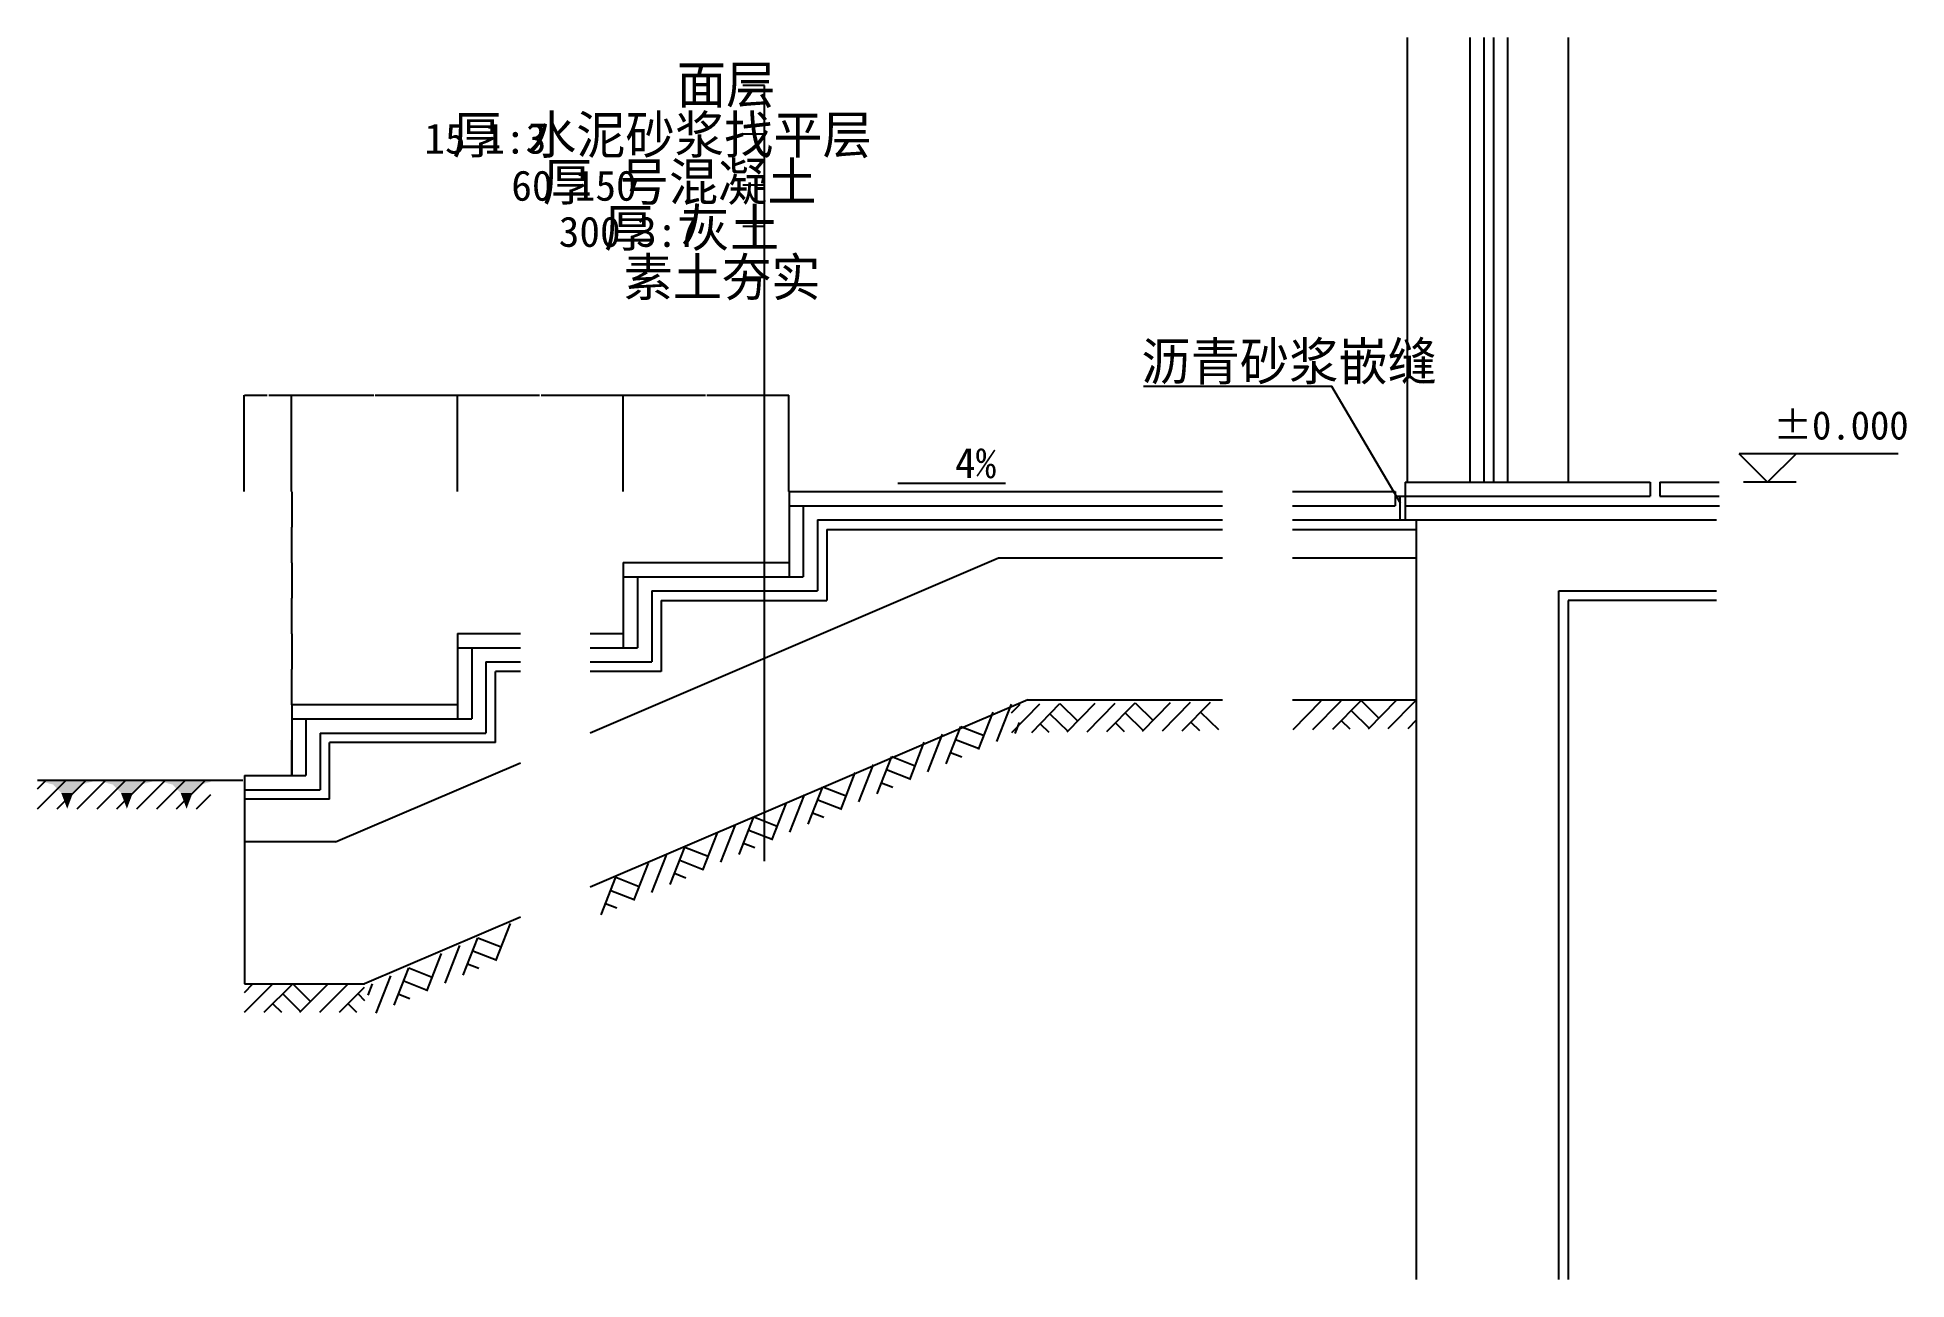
# Model space of a CAD drawing. Header units: metres. Extents: x 11590 to 15537, y 20736 to 23360.
import ezdxf

# ---------------------------------------------------------------- set-up
doc = ezdxf.new("R2010")
doc.units = ezdxf.units.M
for name, color, linetype in [('PUB_DIM', 3, 'Continuous'), ('PUB_HATCH', 7, 'Continuous'), ('PUB_TEXT', 7, 'Continuous'), ('S_SURFACE', 6, 'Continuous'), ('WALL', 255, 'Continuous'), ('WINDOW', 2, 'Continuous')]:
    doc.layers.add(name, color=color, linetype=linetype)
doc.dimstyles.get("Standard").update_dxf_attribs({"dimtxt": 2.5, "dimasz": 2.5, "dimexe": 1.25, "dimexo": 0.625, "dimtad": 1, "dimcen": 2.5, "dimazin": 3, "dimtfac": 1, "dimtmove": 0, "dimatfit": 3})

# ---------------------------------------------------------------- blocks, each defined once
blk = doc.blocks.new('*D1')
for p, q in [((12127.3, 22400.15), (12127.3, 22325.15)), ((12127.05, 22325.15), (12126.8, 22325.15)), ((12127.3, 22250.15), (12127.3, 22325.15)), ((12127.3, 22325.15), (12127.3, 22325.15)), ((12127.55, 22325.15), (12127.8, 22325.15))]:
    blk.add_line(p, q)
at = {"layer": 'Defpoints'}
for p in [(12127.3, 22400.15), (12127.3, 22325.15), (12127.3, 22250.15)]:
    blk.add_point(p, dxfattribs=at)
at = {"layer": 'PUB_DIM', "insert": (12127.3, 22326.275), "char_height": 1, "attachment_point": 5}
blk.add_mtext('0', dxfattribs=at)
blk = doc.blocks.new('*D2')
for p, q in [((12127.3, 22250.15), (12127.3, 22175.15)), ((12127.05, 22175.15), (12126.8, 22175.15)), ((12127.3, 22100.15), (12127.3, 22175.15)), ((12127.3, 22175.15), (12127.3, 22175.15)), ((12127.55, 22175.15), (12127.8, 22175.15))]:
    blk.add_line(p, q)
at = {"layer": 'Defpoints'}
for p in [(12127.3, 22250.15), (12127.3, 22175.15), (12127.3, 22100.15)]:
    blk.add_point(p, dxfattribs=at)
at = {"layer": 'PUB_DIM', "insert": (12127.3, 22176.275), "char_height": 1, "attachment_point": 5}
blk.add_mtext('0', dxfattribs=at)
blk = doc.blocks.new('*D3')
for p, q in [((12127.3, 22100.15), (12127.3, 22025.15)), ((12127.05, 22025.15), (12126.8, 22025.15)), ((12127.3, 21950.15), (12127.3, 22025.15)), ((12127.3, 22025.15), (12127.3, 22025.15)), ((12127.55, 22025.15), (12127.8, 22025.15))]:
    blk.add_line(p, q)
at = {"layer": 'Defpoints'}
for p in [(12127.3, 22100.15), (12127.3, 22025.15), (12127.3, 21950.15)]:
    blk.add_point(p, dxfattribs=at)
at = {"layer": 'PUB_DIM', "insert": (12127.3, 22026.275), "char_height": 1, "attachment_point": 5}
blk.add_mtext('0', dxfattribs=at)
blk = doc.blocks.new('*D4')
for p, q in [((12127.3, 21950.15), (12127.3, 21875.15)), ((12127.05, 21875.15), (12126.8, 21875.15)), ((12127.3, 21800.15), (12127.3, 21875.15)), ((12127.3, 21875.15), (12127.3, 21875.15)), ((12127.55, 21875.15), (12127.8, 21875.15))]:
    blk.add_line(p, q)
at = {"layer": 'Defpoints'}
for p in [(12127.3, 21950.15), (12127.3, 21875.15), (12127.3, 21800.15)]:
    blk.add_point(p, dxfattribs=at)
at = {"layer": 'PUB_DIM', "insert": (12127.3, 21876.275), "char_height": 1, "attachment_point": 5}
blk.add_mtext('0', dxfattribs=at)
blk = doc.blocks.new('*D5')
for p, q in [((12477.07, 22400.52), (12477.07, 22604.03)), ((12477.32, 22604.03), (12650.57, 22604.03)), ((12653.57, 22604.03), (12826.82, 22604.03)), ((12827.07, 22400.52), (12827.07, 22604.03))]:
    blk.add_line(p, q)
at = {"layer": 'Defpoints'}
for p in [(12477.07, 22604.03), (12477.07, 22400.52), (12827.07, 22400.52)]:
    blk.add_point(p, dxfattribs=at)
at = {"layer": 'PUB_DIM', "insert": (12652.07, 22604.03), "char_height": 1, "attachment_point": 5}
blk.add_mtext('350', dxfattribs=at)
blk = doc.blocks.new('*D6')
for p, q in [((12027.07, 22400.52), (12027.07, 22604.03)), ((12027.32, 22604.03), (12075.57, 22604.03)), ((12078.57, 22604.03), (12126.82, 22604.03)), ((12127.07, 22400.52), (12127.07, 22604.03))]:
    blk.add_line(p, q)
at = {"layer": 'Defpoints'}
for p in [(12027.07, 22604.03), (12027.07, 22400.52), (12127.07, 22400.52)]:
    blk.add_point(p, dxfattribs=at)
at = {"layer": 'PUB_DIM', "insert": (12077.07, 22604.03), "char_height": 1, "attachment_point": 5}
blk.add_mtext('100', dxfattribs=at)
blk = doc.blocks.new('*D7')
for p, q in [((12127.07, 22400.52), (12127.07, 22604.03)), ((12127.32, 22604.03), (12300.57, 22604.03)), ((12303.57, 22604.03), (12476.82, 22604.03)), ((12477.07, 22400.52), (12477.07, 22604.03))]:
    blk.add_line(p, q)
at = {"layer": 'Defpoints'}
for p in [(12127.07, 22604.03), (12127.07, 22400.52), (12477.07, 22400.52)]:
    blk.add_point(p, dxfattribs=at)
at = {"layer": 'PUB_DIM', "insert": (12302.07, 22604.03), "char_height": 1, "attachment_point": 5}
blk.add_mtext('350', dxfattribs=at)
blk = doc.blocks.new('*D8')
for p, q in [((12827.07, 22400.52), (12827.07, 22604.03)), ((12827.32, 22604.03), (13000.57, 22604.03)), ((13003.57, 22604.03), (13176.82, 22604.03)), ((13177.07, 22400.52), (13177.07, 22604.03))]:
    blk.add_line(p, q)
at = {"layer": 'Defpoints'}
for p in [(12827.07, 22604.03), (12827.07, 22400.52), (13177.07, 22400.52)]:
    blk.add_point(p, dxfattribs=at)
at = {"layer": 'PUB_DIM', "insert": (13002.07, 22604.03), "char_height": 1, "attachment_point": 5}
blk.add_mtext('350', dxfattribs=at)

msp = doc.modelspace()

# ---------------------------------------------------------------- linework, layer by layer
at = {"layer": 'PUB_DIM'}
for p, q in [((13125.62, 23258.72), (13079.47, 23258.72)), ((13125.62, 21619.75), (13125.62, 23258.72)), ((13125.62, 23155.53), (13079.47, 23155.53)), ((13125.62, 23047.76), (13079.47, 23047.76)), ((13125.62, 22960.27), (13079.47, 22960.27)), ((13125.62, 22852.87), (13079.47, 22852.87)), ((15518.98, 22480.52), (15183.55, 22480.52)), ((15243.55, 22420.52), (15183.55, 22480.52)), ((15303.55, 22480.52), (15243.55, 22420.52)), ((15303.55, 22420.52), (15192.47, 22420.52))]:
    msp.add_line(p, q, dxfattribs=at)
for points in [[(14468.55, 22376.28), (14323.11, 22622.48), (13925.36, 22622.48)], [(13406.86, 22418.07), (13633.97, 22418.07)]]:
    msp.add_lwpolyline(points, dxfattribs=at)
at = {"layer": 'PUB_HATCH'}
for p, q in [((14478.05, 22420.52), (14995.31, 22420.52)), ((14478.05, 22420.52), (14478.05, 22340.52)), ((14995.31, 22420.52), (14995.31, 22390.52)), ((15016.03, 22420.52), (15141.39, 22420.52)), ((15016.03, 22420.52), (15016.03, 22390.52)), ((13177.3, 22400.52), (13177.3, 22220.52)), ((13177.3, 22400.52), (14092.4, 22400.52)), ((14240.02, 22400.52), (14457.34, 22400.52)), ((14457.34, 22390.52), (14995.31, 22390.52)), ((15016.03, 22390.52), (15141.39, 22390.52)), ((13177.3, 22370.52), (14092.4, 22370.52)), ((13207.3, 22370.52), (13207.3, 22220.52)), ((13237.3, 22340.52), (13237.3, 22190.52)), ((13237.3, 22340.52), (14092.4, 22340.52)), ((14240.02, 22370.52), (14457.34, 22370.52)), ((14240.02, 22340.52), (14502.39, 22340.52)), ((14478.05, 22370.52), (15142, 22370.52)), ((12827.3, 22250.52), (13177.3, 22250.52)), ((12827.3, 22250.52), (12827.3, 22070.52)), ((12827.3, 22220.52), (13207.3, 22220.52)), ((12857.3, 22220.52), (12857.3, 22070.52)), ((12887.3, 22190.52), (13237.3, 22190.52)), ((12887.3, 22190.52), (12887.3, 22040.52)), ((12477.3, 22100.52), (12610.03, 22100.52)), ((12477.3, 22100.52), (12477.3, 21920.52)), ((12477.3, 22070.52), (12610.03, 22070.52)), ((12507.3, 22070.52), (12507.3, 21920.52)), ((12757.65, 22100.52), (12827.3, 22100.52)), ((12757.65, 22070.52), (12857.3, 22070.52)), ((12537.3, 22040.52), (12610.03, 22040.52)), ((12537.3, 22040.52), (12537.3, 21890.52)), ((12757.65, 22040.52), (12887.3, 22040.52)), ((12127.3, 21950.52), (12477.3, 21950.52)), ((12127.3, 21950.52), (12127.3, 21800.52)), ((13681.19, 21960.52), (12757.65, 21564.72)), ((13616.08, 21872.48), (13646.95, 21951.44)), ((13647.14, 21933.44), (13664.95, 21951.63)), ((13647.59, 21891.44), (13706.95, 21952.08)), ((13681.19, 21960.52), (14092.4, 21960.52)), ((13689.58, 21891.89), (13748.94, 21952.52)), ((13748.94, 21952.52), (13786.84, 21915.42)), ((13764.58, 21892.69), (13823.94, 21953.32)), ((13806.58, 21893.13), (13865.94, 21953.76)), ((13848.58, 21893.58), (13907.94, 21954.21)), ((13907.94, 21954.21), (13945.83, 21917.11)), ((13923.57, 21894.37), (13982.93, 21955.01)), ((13965.57, 21894.82), (14024.93, 21955.45)), ((14007.57, 21895.26), (14066.93, 21955.9)), ((14240.02, 21960.52), (14502.39, 21960.52)), ((14241.55, 21897.75), (14300.91, 21958.38)), ((14283.55, 21898.19), (14342.91, 21958.83)), ((14325.55, 21898.64), (14384.91, 21959.27)), ((14384.91, 21959.27), (14422.8, 21922.17)), ((14400.54, 21899.44), (14459.9, 21960.07)), ((14442.54, 21899.88), (14501.9, 21960.52)), ((12127.3, 21920.52), (12507.3, 21920.52)), ((12157.3, 21920.52), (12157.3, 21800.52)), ((13508.91, 21825.55), (13539.8, 21904.58)), ((13539.8, 21904.58), (13589.2, 21885.27)), ((13577.61, 21855.63), (13608.5, 21934.66)), ((13654.56, 21889.33), (13663.8, 21912.97)), ((13707.39, 21910.08), (13725.58, 21892.27)), ((13728.17, 21931.3), (13766.06, 21894.2)), ((13866.38, 21911.77), (13884.57, 21893.96)), ((13887.16, 21932.99), (13925.06, 21895.89)), ((14025.37, 21913.45), (14043.56, 21895.65)), ((14046.15, 21934.68), (14084.05, 21897.58)), ((14343.36, 21916.83), (14361.55, 21899.02)), ((14364.13, 21938.05), (14402.03, 21900.95)), ((14484.54, 21900.33), (14502.83, 21919.01)), ((12187.3, 21890.52), (12537.3, 21890.52)), ((12187.3, 21890.52), (12187.3, 21770.52)), ((13431.96, 21791.85), (13462.86, 21870.88)), ((13470.44, 21808.7), (13501.33, 21887.73)), ((13528.99, 21876.91), (13578.38, 21857.61)), ((13363.26, 21761.76), (13394.16, 21840.79)), ((13394.16, 21840.79), (13443.55, 21821.49)), ((13518.18, 21849.25), (13541.89, 21839.99)), ((11590.17, 21730.47), (11650.17, 21790.47)), ((11590.17, 21772.47), (11608.17, 21790.47)), ((11632.17, 21730.47), (11692.17, 21790.47)), ((11674.17, 21730.47), (11734.17, 21790.47)), ((11716.17, 21730.47), (11776.17, 21790.47)), ((11758.17, 21730.47), (11818.17, 21790.47)), ((11800.17, 21730.47), (11860.17, 21790.47)), ((11842.17, 21730.47), (11902.17, 21790.47)), ((11884.17, 21730.47), (11944.17, 21790.47)), ((12027.3, 21800.52), (12157.3, 21800.52)), ((12027.3, 21800.52), (12027.3, 21360.52)), ((13286.32, 21728.07), (13317.21, 21807.1)), ((13324.79, 21744.92), (13355.68, 21823.95)), ((13383.34, 21813.13), (13432.74, 21793.83)), ((11926.17, 21730.47), (11956.31, 21760.62)), ((12027.3, 21770.52), (12187.3, 21770.52)), ((13179.14, 21681.14), (13210.04, 21760.17)), ((13217.62, 21697.98), (13248.51, 21777.01)), ((13237.7, 21749.35), (13287.09, 21730.05)), ((13248.51, 21777.01), (13297.9, 21757.71)), ((13372.53, 21785.47), (13396.24, 21776.21)), ((13071.97, 21634.2), (13102.86, 21713.23)), ((13102.86, 21713.23), (13152.25, 21693.92)), ((13140.67, 21664.29), (13171.56, 21743.32)), ((13226.88, 21721.69), (13250.59, 21712.43)), ((12995.02, 21600.51), (13025.92, 21679.54)), ((13033.5, 21617.36), (13064.39, 21696.38)), ((13092.05, 21685.57), (13141.44, 21666.26)), ((12887.85, 21553.57), (12918.74, 21632.6)), ((12926.32, 21570.42), (12957.21, 21649.45)), ((12957.21, 21649.45), (13006.61, 21630.14)), ((13081.24, 21657.91), (13104.95, 21648.64)), ((12849.38, 21536.73), (12880.27, 21615.76)), ((12935.59, 21594.13), (12959.3, 21584.86)), ((12946.4, 21621.79), (12995.8, 21602.48)), ((12780.67, 21506.64), (12811.57, 21585.67)), ((12800.76, 21558.01), (12850.15, 21538.7)), ((12811.57, 21585.67), (12860.96, 21566.36)), ((12789.94, 21530.35), (12813.65, 21521.08)), ((12610.03, 21501.45), (12281.19, 21360.52)), ((12558.08, 21409.17), (12588.98, 21488.19)), ((12450.91, 21362.23), (12481.8, 21441.26)), ((12489.38, 21379.08), (12520.27, 21458.11)), ((12520.27, 21458.11), (12569.67, 21438.8)), ((12343.73, 21315.3), (12374.63, 21394.33)), ((12374.63, 21394.33), (12424.02, 21375.02)), ((12412.44, 21345.38), (12443.33, 21424.41)), ((12498.65, 21402.79), (12522.36, 21393.52)), ((12509.46, 21430.45), (12558.85, 21411.14)), ((12027.3, 21360.52), (12281.19, 21360.52)), ((12027.3, 21300.52), (12087.3, 21360.52)), ((12027.3, 21342.52), (12045.3, 21360.52)), ((12069.3, 21300.52), (12129.3, 21360.52)), ((12129.3, 21360.52), (12166.8, 21323.02)), ((12144.3, 21300.52), (12204.3, 21360.52)), ((12186.3, 21300.52), (12246.3, 21360.52)), ((12228.3, 21300.52), (12281.19, 21353.41)), ((12288.41, 21336.92), (12297.68, 21360.63)), ((12305.26, 21298.45), (12336.15, 21377.48)), ((12363.81, 21366.67), (12413.21, 21347.36)), ((12087.3, 21318.52), (12105.3, 21300.52)), ((12108.3, 21339.52), (12145.8, 21302.02)), ((12246.3, 21318.52), (12264.3, 21300.52)), ((12267.3, 21339.52), (12281.19, 21325.63)), ((12353, 21339.01), (12376.71, 21329.74))]:
    msp.add_line(p, q, dxfattribs=at)
for points in [[(14466.62, 22390.61), (14466.62, 22339.98)], [(12023.95, 21790.47), (11590.17, 21790.47)]]:
    msp.add_lwpolyline(points, dxfattribs=at)
for points in [[(11590.17, 21790.47), (11716.17, 21790.47), (11623.77, 21781.47), (11682.57, 21781.47)], [(11716.17, 21790.47), (11842.17, 21790.47), (11749.77, 21781.47), (11808.57, 21781.47)], [(11842.17, 21790.47), (11956.31, 21790.47), (11875.77, 21781.47), (11956.31, 21787.3)], [(11956.31, 21787.3), (11956.31, 21787.3), (11875.77, 21781.47), (11934.57, 21781.47)], [(11623.77, 21781.47), (11682.57, 21781.47), (11640.57, 21764.07), (11665.77, 21764.07)], [(11640.57, 21764.07), (11665.77, 21764.07), (11653.17, 21730.47)], [(11749.77, 21781.47), (11808.57, 21781.47), (11766.57, 21764.07), (11791.77, 21764.07)], [(11766.57, 21764.07), (11791.77, 21764.07), (11779.17, 21730.47)], [(11875.77, 21781.47), (11934.57, 21781.47), (11892.57, 21764.07), (11917.77, 21764.07)], [(11892.57, 21764.07), (11917.77, 21764.07), (11905.17, 21730.47)]]:
    msp.add_solid(points, dxfattribs=at)
at = {"layer": 'S_SURFACE'}
for p, q in [((14482.39, 23360.08), (14482.39, 22420.52)), ((14822.39, 23360.08), (14822.39, 22420.52)), ((14822.39, 22170.52), (14822.39, 20735.74)), ((15135.23, 22170.52), (14822.39, 22170.52))]:
    msp.add_line(p, q, dxfattribs=at)
at = {"layer": 'WALL'}
for p, q in [((14502.39, 20735.74), (14502.39, 22340.52)), ((14502.39, 22340.52), (15135.23, 22340.52)), ((13257.3, 22320.52), (14092.4, 22320.52)), ((13257.3, 22320.52), (13257.3, 22170.52)), ((14240.02, 22320.52), (14502.39, 22320.52)), ((12757.65, 21891.11), (13619.62, 22260.52)), ((13619.62, 22260.52), (14092.4, 22260.52)), ((14240.02, 22260.52), (14502.39, 22260.52)), ((14802.39, 20735.74), (14802.39, 22190.52)), ((14802.39, 22190.52), (15135.23, 22190.52)), ((12907.3, 22170.52), (13257.3, 22170.52)), ((12907.3, 22170.52), (12907.3, 22020.52)), ((12610.03, 22020.52), (12557.3, 22020.52)), ((12557.3, 21870.52), (12557.3, 22020.52)), ((12907.3, 22020.52), (12757.65, 22020.52)), ((12557.3, 21870.52), (12207.3, 21870.52)), ((12207.3, 21750.52), (12207.3, 21870.52)), ((12219.62, 21660.52), (12610.03, 21827.84)), ((12207.3, 21750.52), (12027.3, 21750.52)), ((12219.62, 21660.52), (12027.3, 21660.52))]:
    msp.add_line(p, q, dxfattribs=at)
at = {"layer": 'WINDOW'}
for p, q in [((14614.46, 23360.08), (14614.46, 22420.52)), ((14644.46, 23360.08), (14644.46, 22420.52)), ((14664.46, 23360.08), (14664.46, 22420.52)), ((14694.46, 23360.08), (14694.46, 22420.52)), ((14457.34, 22400.52), (14457.34, 22370.52))]:
    msp.add_line(p, q, dxfattribs=at)

# ---------------------------------------------------------------- texts
at = {"layer": 'PUB_DIM'}
msp.add_text('%%p0.000', height=60, dxfattribs=at).set_placement((15255.55, 22510.52))
at = {"layer": 'PUB_TEXT'}
for s, height, p in [('面层', 80, (12940.43, 23220.46)), ('15', 64, (12407.29, 23114.36)), ('厚', 80, (12466.32, 23114.36)), ('1:3', 64, (12533.99, 23114.36)), ('水泥砂浆找平层', 80, (12623.98, 23114.36)), ('厚', 80, (12657.19, 23014.99)), ('号混凝土', 80, (12819.46, 23014.99)), ('60', 64, (12590.84, 23014.99)), ('150', 64, (12724.87, 23014.99)), ('300', 64, (12691.03, 22917.56)), ('厚', 80, (12786.64, 22917.56)), ('3:7', 64, (12854.31, 22917.56)), ('灰土', 80, (12948.59, 22917.56)), ('素土夯实', 80, (12827.79, 22813.36)), ('沥青砂浆嵌缝', 80, (13921.19, 22635.62)), ('4%', 64, (13527.74, 22429.05))]:
    msp.add_text(s, height=height, dxfattribs=at).set_placement(p)

# ---------------------------------------------------------------- dimensions: what is measured, and where the dimension line sits
at = {"layer": 'PUB_DIM'}
for base, p1, p2, picture, middle in [((12027.07, 22604.03), (12027.07, 22400.52), (12127.07, 22400.52), '*D6', (12077.07, 22604.03)), ((12127.07, 22604.03), (12127.07, 22400.52), (12477.07, 22400.52), '*D7', (12302.07, 22604.03)), ((12477.07, 22604.03), (12477.07, 22400.52), (12827.07, 22400.52), '*D5', (12652.07, 22604.03)), ((12827.07, 22604.03), (12827.07, 22400.52), (13177.07, 22400.52), '*D8', (13002.07, 22604.03)), ((12127.3, 22325.15), (12127.3, 22400.15), (12127.3, 22250.15), '*D1', (12127.3, 22326.275)), ((12127.3, 22175.15), (12127.3, 22250.15), (12127.3, 22100.15), '*D2', (12127.3, 22176.275)), ((12127.3, 22025.15), (12127.3, 22100.15), (12127.3, 21950.15), '*D3', (12127.3, 22026.275)), ((12127.3, 21875.15), (12127.3, 21950.15), (12127.3, 21800.15), '*D4', (12127.3, 21876.275))]:
    dim = msp.add_linear_dim(base=base, p1=p1, p2=p2, dimstyle='Standard', dxfattribs=at)
    dim.commit()
    dim.dimension.update_dxf_attribs({"geometry": picture, "text_midpoint": middle})

doc.saveas('drawing.dxf')
